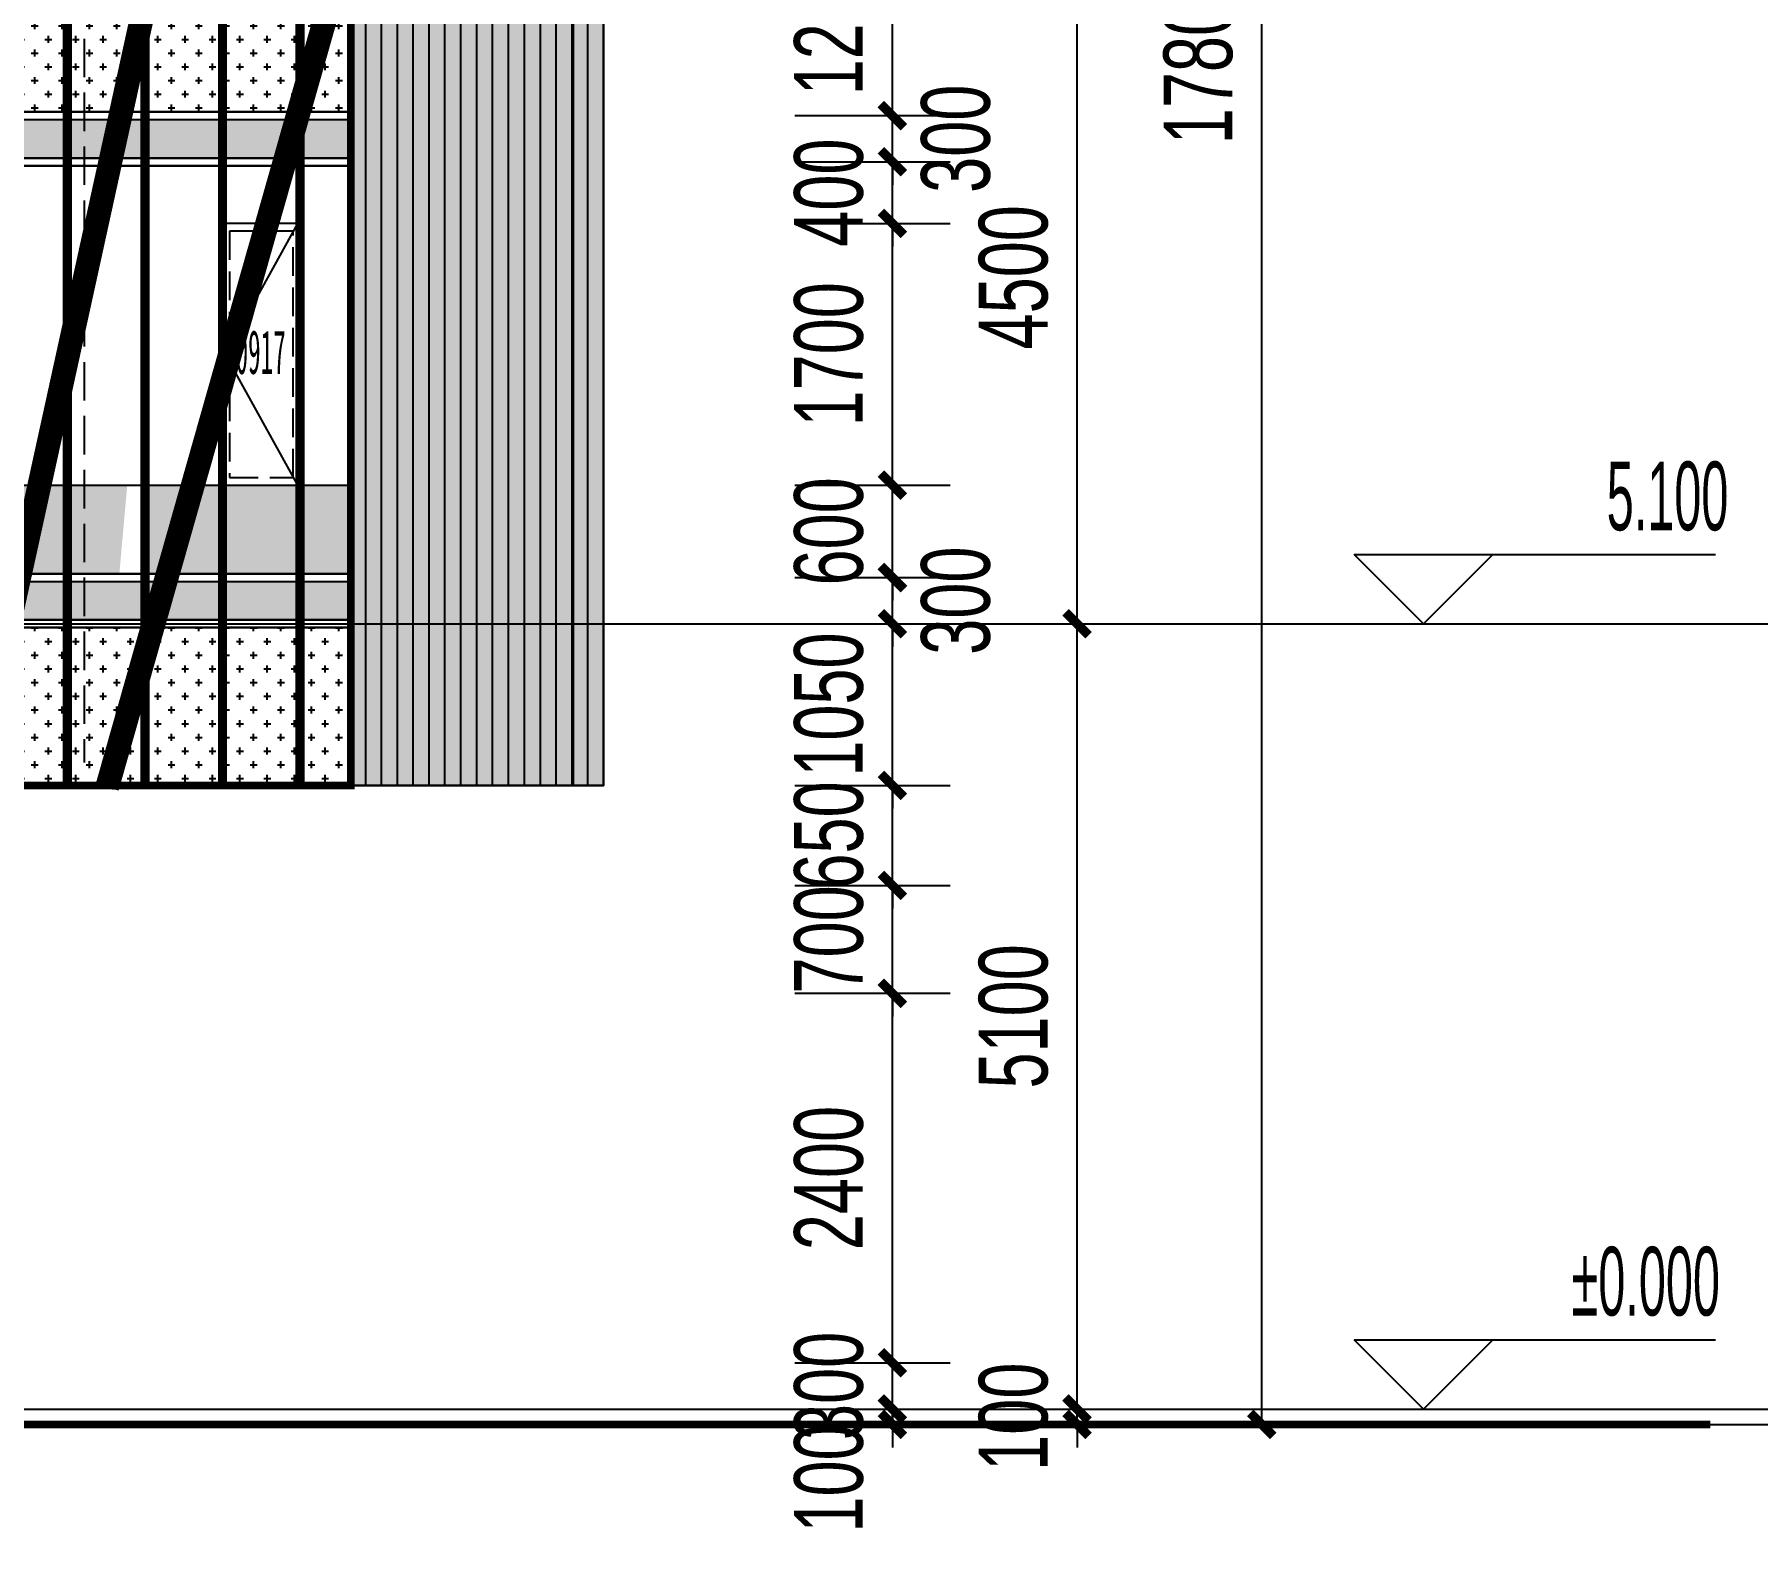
# Model space of a CAD drawing. Extents: x -483182 to 812890, y -390528 to -214858.
# Drawn here: x 99736 to 110931, y -322587 to -312702 of the extents above; entities that cross this region are included whole.
import ezdxf

# ---------------------------------------------------------------- set-up
doc = ezdxf.new("R2010")
doc.units = 0
doc.header["$LTSCALE"] = 1000
doc.header["$MEASUREMENT"] = 0
doc.linetypes.add('DASH', pattern=[0.35, 0.25, -0.1])
for name, color, linetype in [('01-标注_尺寸', 124, 'Continuous'), ('01-标注_标高', 200, 'Continuous'), ('01-标注_轴线坐标', 132, 'Continuous'), ('02-TEXT_标注', 130, 'Continuous'), ('05-填充_156', 156, 'Continuous'), ('05-填充_168', 168, 'Continuous'), ('05-填充_18', 18, 'Continuous'), ('05-填充_天正', 14, 'Continuous'), ('A-C_幕墙龙骨', 133, 'Continuous'), ('A-C_窗', 140, 'Continuous'), ('A-SUR_看线', 231, 'Continuous'), ('D-铝板', 181, 'Continuous'), ('E-立面轮廓', 241, 'Continuous')]:
    doc.layers.add(name, color=color, linetype=linetype)
doc.layers.add('04-不打印_辅助线', color=165, linetype='Continuous', plot=False)
doc.styles.add('_TCH_DIM', font='ros.shx', dxfattribs={"width": 0.75, "bigfont": 'jd.shx'})
doc.styles.add('_TCH_DIM_T3', font='ros.shx', dxfattribs={"width": 0.705882, "bigfont": 'jd.shx'})
doc.styles.get("Standard").update_dxf_attribs({"font": 'STXIHEI_0.TTF', "width": 0.75})
doc.dimstyles.new('_TCH_ARCH&&150', dxfattribs={"dimtxt": 446.25, "dimasz": 150, "dimexe": 375, "dimexo": 450, "dimgap": 189.375, "dimtad": 1, "dimdec": 0, "dimzin": 0, "dimdsep": 46, "dimtxsty": '_TCH_DIM_T3', "dimblk": 'ARCHTICK', "dimcen": 0.09, "dimclrt": 7, "dimazin": 2, "dimtfac": 1, "dimtdec": 0, "dimtix": 1, "dimtmove": 2, "dimatfit": 3, "dimfxl": 0, "dimtolj": 1, "dimtzin": 0, "dimarcsym": 0})
pattern_1 = [(0, (-32529, 317429.43), (158.75, 158.75), [79.375, -238.125]), (90, (-32489.32, 317389.74), (-158.75, 158.75), [79.375, -238.125])]
pattern_2 = [(0, (-32249, 317429.43), (158.75, 158.75), [79.375, -238.125]), (90, (-32209.32, 317389.74), (-158.75, 158.75), [79.375, -238.125])]

# ---------------------------------------------------------------- blocks, each defined once
blk = doc.blocks.new('gsruytu')
at = {"layer": '05-填充_18'}
h = blk.add_hatch(color=256, dxfattribs=at)
h.dxf.hatch_style = 1
h.paths.add_polyline_path([(-1445, -12650), (196, -12650), (196, -49), (-104, -49), (-1445, -682)])
blk.add_lwpolyline([(-1445, -12650), (196, -12650), (196, -49), (-104, -49), (-1445, -682)], close=True, dxfattribs=at)
at = {"layer": 'D-铝板'}
for points in [[(-207, -98), (93, -98), (93, -12650)], [(-104, -49), (196, -49), (196, -12650), (0, -12650)], [(-413, -195), (-113, -195), (-113, -12650)], [(-310, -147), (-10, -147), (-10, -12650)], [(-620, -292), (-320, -292), (-320, -12650)], [(-516, -244), (-216, -244), (-216, -12650)], [(-930, -439), (-630, -439), (-630, -12650)], [(-827, -390), (-527, -390), (-527, -12650)], [(-724, -342), (-424, -342), (-424, -12650)], [(-1136, -536), (-836, -536), (-836, -12650)], [(-1033, -487), (-733, -487), (-733, -12650)], [(-1342, -633), (-1042, -633), (-1042, -12650)], [(-1239, -585), (-939, -585), (-939, -12650)], [(-1445, -682), (-1145, -682), (-1145, -12650)], [(-1445, -730), (-1248, -730), (-1248, -12650)], [(-1445, -779), (-1351, -779), (-1351, -12650)]]:
    blk.add_lwpolyline(points, dxfattribs=at)
blk = doc.blocks.new('*U397')
at = {"layer": '05-填充_156'}
h = blk.add_hatch(dxfattribs=at)
h.set_pattern_fill('CROSS', color=136, scale=100)
h.set_pattern_definition(pattern_1)
h.paths.add_polyline_path([(0, 5375), (560, 5375), (560, 4225), (0, 4225)])
h = blk.add_hatch(dxfattribs=at)
h.set_pattern_fill('CROSS', color=136, scale=100)
h.set_pattern_definition(pattern_1)
h.paths.add_polyline_path([(0, 875), (560, 875), (560, -150), (0, -150)])
at = {"layer": '05-填充_168'}
h = blk.add_hatch(color=256, dxfattribs=at)
h.dxf.hatch_style = 1
h.paths.add_polyline_path([(0, 5675), (560, 5675), (560, 5425), (0, 5425)])
h = blk.add_hatch(color=256, dxfattribs=at)
h.dxf.hatch_style = 1
h.paths.add_polyline_path([(0, 4175), (560, 4175), (560, 3925), (0, 3925)])
h = blk.add_hatch(color=256, dxfattribs=at)
h.dxf.hatch_style = 1
h.paths.add_polyline_path([(0, 1175), (560, 1175), (560, 925), (0, 925)])
for points in [[(0, 6300), (560, 6300)], [(0, 5725), (560, 5725)], [(0, 5675), (560, 5675)], [(0, 5675), (560, 5675)], [(0, 5425), (560, 5425)], [(0, 5375), (560, 5375)], [(0, 4225), (560, 4225)], [(0, 4175), (560, 4175)], [(0, 3925), (560, 3925)], [(0, 3875), (560, 3875)], [(0, 1800), (560, 1800)], [(0, 1225), (560, 1225)], [(0, 1175), (560, 1175)], [(0, 925), (560, 925)], [(0, 875), (560, 875)]]:
    blk.add_lwpolyline(points)
for points in [[(0, 5675), (560, 5675), (560, 5725), (0, 5725)], [(0, 5675), (560, 5675), (560, 5425), (0, 5425)], [(560, 5375), (0, 5375), (0, 5425), (560, 5425)], [(0, 5375), (560, 5375), (560, 4225), (0, 4225)], [(0, 4175), (560, 4175), (560, 4225), (0, 4225)], [(0, 4175), (560, 4175), (560, 3925), (0, 3925)], [(560, 3875), (0, 3875), (0, 3925), (560, 3925)], [(0, 1175), (560, 1175), (560, 1225), (0, 1225)], [(0, 1175), (560, 1175), (560, 925), (0, 925)], [(560, 875), (0, 875), (0, 925), (560, 925)], [(0, 875), (560, 875), (560, -150), (0, -150)]]:
    blk.add_lwpolyline(points, close=True)
blk = doc.blocks.new('*U396')
at = {"layer": '05-填充_156'}
h = blk.add_hatch(dxfattribs=at)
h.set_pattern_fill('CROSS', color=136, scale=100)
h.set_pattern_definition(pattern_2)
h.paths.add_polyline_path([(0, 5375), (840, 5375), (840, 4225), (0, 4225)])
h = blk.add_hatch(dxfattribs=at)
h.set_pattern_fill('CROSS', color=136, scale=100)
h.set_pattern_definition(pattern_2)
h.paths.add_polyline_path([(0, 875), (840, 875), (840, -150), (0, -150)])
at = {"layer": '05-填充_168'}
h = blk.add_hatch(color=256, dxfattribs=at)
h.dxf.hatch_style = 1
h.paths.add_polyline_path([(0, 5675), (840, 5675), (840, 5425), (0, 5425)])
h = blk.add_hatch(color=256, dxfattribs=at)
h.dxf.hatch_style = 1
h.paths.add_polyline_path([(0, 4175), (840, 4175), (840, 3925), (0, 3925)])
h = blk.add_hatch(color=256, dxfattribs=at)
h.dxf.hatch_style = 1
h.paths.add_polyline_path([(0, 1175), (840, 1175), (840, 925), (0, 925)])
for points in [[(0, 6300), (840, 6300)], [(0, 5725), (840, 5725)], [(0, 5675), (840, 5675)], [(0, 5675), (840, 5675)], [(0, 5425), (840, 5425)], [(0, 5375), (840, 5375)], [(0, 4225), (840, 4225)], [(0, 4175), (840, 4175)], [(0, 3925), (840, 3925)], [(0, 3875), (840, 3875)], [(0, 1800), (840, 1800)], [(0, 1225), (840, 1225)], [(0, 1175), (840, 1175)], [(0, 925), (840, 925)], [(0, 875), (840, 875)]]:
    blk.add_lwpolyline(points)
for points in [[(0, 5675), (840, 5675), (840, 5725), (0, 5725)], [(0, 5675), (840, 5675), (840, 5425), (0, 5425)], [(840, 5375), (0, 5375), (0, 5425), (840, 5425)], [(0, 5375), (840, 5375), (840, 4225), (0, 4225)], [(0, 4175), (840, 4175), (840, 4225), (0, 4225)], [(0, 4175), (840, 4175), (840, 3925), (0, 3925)], [(840, 3875), (0, 3875), (0, 3925), (840, 3925)], [(0, 1175), (840, 1175), (840, 1225), (0, 1225)], [(0, 1175), (840, 1175), (840, 925), (0, 925)], [(840, 875), (0, 875), (0, 925), (840, 925)], [(0, 875), (840, 875), (840, -150), (0, -150)]]:
    blk.add_lwpolyline(points, close=True)
blk = doc.blocks.new('*U112')
at = {"layer": 'A-C_窗'}
blk.add_blockref('*U396', (-420, -3150), dxfattribs=at)
blk = doc.blocks.new('*U113')
at = {"layer": 'A-C_窗', "color": 0, "linetype": 'ByBlock', "lineweight": -2, "transparency": 16777216}
for p in [(0, 0), (900, 0), (1800, 0), (2700, 0), (3600, 0), (4500, 0), (5400, 0), (6300, 0), (7200, 0), (8100, 0), (9000, 0), (9900, 0), (10800, 0), (11700, 0), (12600, 0), (13500, 0), (14400, 0), (15300, 0), (16200, 0)]:
    blk.add_blockref('*U112', p, dxfattribs=at)
blk = doc.blocks.new('*U417')
blk.add_lwpolyline([(78, 0), (-78, 0), (-78, 12704), (78, 12704)], close=True)
at = {"layer": '05-填充_18', "const_width": 155}
blk.add_lwpolyline([(0, 0), (0, 12704)], dxfattribs=at)
blk = doc.blocks.new('*U418')
blk.add_lwpolyline([(78, 0), (-78, 0), (-78, 13049), (78, 13049)], close=True)
at = {"layer": '05-填充_18', "const_width": 155}
blk.add_lwpolyline([(0, 0), (0, 13049)], dxfattribs=at)
blk = doc.blocks.new('*U419')
blk.add_lwpolyline([(78, 0), (-78, 0), (-78, 12909), (78, 12909)], close=True)
at = {"layer": '05-填充_18', "const_width": 155}
blk.add_lwpolyline([(0, 0), (0, 12909)], dxfattribs=at)
blk = doc.blocks.new('*U420')
blk.add_lwpolyline([(78, 0), (-78, 0), (-78, 12973), (78, 12973)], close=True)
at = {"layer": '05-填充_18', "const_width": 155}
blk.add_lwpolyline([(0, 0), (0, 12973)], dxfattribs=at)
blk = doc.blocks.new('*U422')
blk.add_lwpolyline([(78, 0), (-78, 0), (-78, 13826), (78, 13826)], close=True)
at = {"layer": '05-填充_18', "const_width": 155}
blk.add_lwpolyline([(0, 0), (0, 13826)], dxfattribs=at)
blk = doc.blocks.new('*U423')
blk.add_lwpolyline([(78, 0), (-78, 0), (-78, 13369), (78, 13369)], close=True)
at = {"layer": '05-填充_18', "const_width": 155}
blk.add_lwpolyline([(0, 0), (0, 13369)], dxfattribs=at)
blk = doc.blocks.new('*U424')
blk.add_lwpolyline([(78, 0), (-78, 0), (-78, 13612), (78, 13612)], close=True)
at = {"layer": '05-填充_18', "const_width": 155}
blk.add_lwpolyline([(0, 0), (0, 13612)], dxfattribs=at)
blk = doc.blocks.new('*U425')
blk.add_lwpolyline([(78, 0), (-78, 0), (-78, 13809), (78, 13809)], close=True)
at = {"layer": '05-填充_18', "const_width": 155}
blk.add_lwpolyline([(0, 0), (0, 13809)], dxfattribs=at)
blk = doc.blocks.new('*U421')
blk.add_lwpolyline([(78, 0), (-78, 0), (-78, 13420), (78, 13420)], close=True)
at = {"layer": '05-填充_18', "const_width": 155}
blk.add_lwpolyline([(0, 0), (0, 13420)], dxfattribs=at)
blk = doc.blocks.new('uytdiyuf')
at = {"layer": 'D-铝板'}
for name, p, rotation in [('*U425', (-2829, -162), 350.9696252238147), ('*U424', (-4383, -161), 353), ('*U423', (-4915, -153), 7.999999999999996), ('*U422', (-5162, -175), 19.00000000000013), ('*U421', (-8661, -170), 14.99884854727741), ('*U419', (-15178, -158), 353.9999999999998), ('*U420', (-11477, -178), 6.00000000000019), ('*U418', (-17005, -165), 349), ('*U417', (-18219, -158), 353.9999999999999)]:
    blk.add_blockref(name, p, dxfattribs=dict(at, rotation=rotation))
blk = doc.blocks.new('*U722')
blk.add_lwpolyline([(0, 0), (840, 0), (840, 1700), (0, 1700)], close=True)
blk.add_lwpolyline([(840, 1700), (0, 850), (840, 0)])
at = {"linetype": 'DASH'}
blk.add_lwpolyline([(50, 50), (790, 50), (790, 1650), (50, 1650)], close=True, dxfattribs=at)
at = {"layer": '04-不打印_辅助线', "width": 0.75}
blk.add_text('0917', height=285.4, dxfattribs=at).set_placement((121, 723))
blk = doc.blocks.new('jhtdjkuyk')
at = {"layer": '05-填充_18', "const_width": 60}
for points in [[(-1490, -150), (-1490, 13410)], [(-590, -150), (-590, 13464)], [(-3290, -150), (-3290, 13302)], [(-2390, -150), (-2390, 13356)]]:
    blk.add_lwpolyline(points, dxfattribs=at)
at = {"layer": 'A-C_幕墙龙骨'}
for points in [[(-620, -150), (-620, 13463)], [(-560, -150), (-560, 13466)], [(-2420, -150), (-2420, 13354)], [(-2360, -150), (-2360, 13358)], [(-1520, -150), (-1520, 13409)], [(-1460, -150), (-1460, 13412)], [(-3320, -150), (-3320, 13300)], [(-3260, -150), (-3260, 13304)]]:
    blk.add_lwpolyline(points, dxfattribs=at)
at = {"layer": 'A-C_窗'}
blk.add_lwpolyline([(-18280, 12400), (0, 13500), (0, -150), (-18280, -150)], close=True, dxfattribs=at)
for name, p in [('*U113', (-17240, 3150)), ('*U397', (-560, 0)), ('*U722', (-1460, 1800))]:
    blk.add_blockref(name, p, dxfattribs=at)
at = {"layer": 'D-铝板'}
blk.add_blockref('uytdiyuf', (0, 0), dxfattribs=at)
blk = doc.blocks.new('_ArchTick')
at = {"color": 0, "linetype": 'ByBlock', "const_width": 0.4}
blk.add_lwpolyline([(-0.5, -0.5), (0.5, 0.5)], dxfattribs=at)
blk = doc.blocks.new('*D820')
at = {"layer": '01-标注_轴线坐标', "color": 0, "lineweight": -2, "transparency": 16777216}
for p, q in [((106510, -321629), (106510, -321479)), ((104562, -321629), (106885, -321629)), ((106510, -321729), (106510, -321629)), ((104562, -321729), (106885, -321729)), ((106510, -321729), (106510, -321879))]:
    blk.add_line(p, q, dxfattribs=at)
at = {"layer": 'Defpoints', "color": 0, "transparency": 16777216}
for p in [(104112, -321629), (106510, -321629), (104112, -321729)]:
    blk.add_point(p, dxfattribs=at)
at = {"layer": '01-标注_轴线坐标', "color": 0, "lineweight": -2, "transparency": 16777216, "xscale": 150, "yscale": 150, "zscale": 150}
for p, rotation in [((106510, -321629), 270), ((106510, -321729), 90)]:
    blk.add_blockref('_ArchTick', p, dxfattribs=dict(at, rotation=rotation))
at = {"layer": '01-标注_轴线坐标', "color": 7, "transparency": 16777216, "insert": (106098, -321679), "char_height": 446.2, "attachment_point": 5, "rotation": 90, "style": '_TCH_DIM_T3'}
blk.add_mtext('\\A1;100', dxfattribs=at)
blk = doc.blocks.new('*D821')
at = {"layer": '01-标注_轴线坐标', "color": 0, "lineweight": -2, "transparency": 16777216}
for p, q in [((104562, -316529), (106885, -316529)), ((106510, -321629), (106510, -316529)), ((104562, -321629), (106885, -321629))]:
    blk.add_line(p, q, dxfattribs=at)
at = {"layer": 'Defpoints', "color": 0, "transparency": 16777216}
for p in [(104112, -316529), (106510, -316529), (104112, -321629)]:
    blk.add_point(p, dxfattribs=at)
at = {"layer": '01-标注_轴线坐标', "color": 0, "lineweight": -2, "transparency": 16777216, "xscale": 150, "yscale": 150, "zscale": 150}
for p, rotation in [((106510, -316529), 90), ((106510, -321629), 270)]:
    blk.add_blockref('_ArchTick', p, dxfattribs=dict(at, rotation=rotation))
at = {"layer": '01-标注_轴线坐标', "color": 7, "transparency": 16777216, "insert": (106098, -319079), "char_height": 446.2, "attachment_point": 5, "rotation": 90, "style": '_TCH_DIM_T3'}
blk.add_mtext('\\A1;5100', dxfattribs=at)
blk = doc.blocks.new('*D822')
at = {"layer": '01-标注_轴线坐标', "color": 0, "lineweight": -2, "transparency": 16777216}
for p, q in [((104562, -312029), (106885, -312029)), ((106510, -316529), (106510, -312029)), ((104562, -316529), (106885, -316529))]:
    blk.add_line(p, q, dxfattribs=at)
at = {"layer": 'Defpoints', "color": 0, "transparency": 16777216}
for p in [(104112, -312029), (106510, -312029), (104112, -316529)]:
    blk.add_point(p, dxfattribs=at)
at = {"layer": '01-标注_轴线坐标', "color": 0, "lineweight": -2, "transparency": 16777216, "xscale": 150, "yscale": 150, "zscale": 150}
for p, rotation in [((106510, -312029), 90), ((106510, -316529), 270)]:
    blk.add_blockref('_ArchTick', p, dxfattribs=dict(at, rotation=rotation))
at = {"layer": '01-标注_轴线坐标', "color": 7, "transparency": 16777216, "insert": (106098, -314279), "char_height": 446.2, "attachment_point": 5, "rotation": 90, "style": '_TCH_DIM_T3'}
blk.add_mtext('\\A1;4500', dxfattribs=at)
blk = doc.blocks.new('*D825')
at = {"layer": '01-标注_轴线坐标', "color": 0, "lineweight": -2, "transparency": 16777216}
for p, q in [((105760, -303929), (108085, -303929)), ((107710, -321729), (107710, -303929)), ((105760, -321729), (108085, -321729))]:
    blk.add_line(p, q, dxfattribs=at)
at = {"layer": 'Defpoints', "color": 0, "transparency": 16777216}
for p in [(105310, -303929), (107710, -303929), (105310, -321729)]:
    blk.add_point(p, dxfattribs=at)
at = {"layer": '01-标注_轴线坐标', "color": 0, "lineweight": -2, "transparency": 16777216, "xscale": 150, "yscale": 150, "zscale": 150}
for p, rotation in [((107710, -303929), 90), ((107710, -321729), 270)]:
    blk.add_blockref('_ArchTick', p, dxfattribs=dict(at, rotation=rotation))
at = {"layer": '01-标注_轴线坐标', "color": 7, "transparency": 16777216, "insert": (107298, -312829), "char_height": 446.2, "attachment_point": 5, "rotation": 90, "style": '_TCH_DIM_T3'}
blk.add_mtext('\\A1;17800', dxfattribs=at)
blk = doc.blocks.new('*D826')
at = {"layer": '01-标注_尺寸', "color": 0, "lineweight": -2, "transparency": 16777216}
for p, q in [((105310, -321629), (105310, -321479)), ((104676, -321629), (105685, -321629)), ((105310, -321729), (105310, -321629)), ((104676, -321729), (105685, -321729)), ((105310, -321729), (105310, -321879))]:
    blk.add_line(p, q, dxfattribs=at)
at = {"layer": 'Defpoints', "color": 0, "transparency": 16777216}
for p in [(104226, -321629), (105310, -321629), (104226, -321729)]:
    blk.add_point(p, dxfattribs=at)
at = {"layer": '01-标注_尺寸', "color": 0, "lineweight": -2, "transparency": 16777216, "xscale": 150, "yscale": 150, "zscale": 150}
for p, rotation in [((105310, -321629), 270), ((105310, -321729), 90)]:
    blk.add_blockref('_ArchTick', p, dxfattribs=dict(at, rotation=rotation))
at = {"layer": '01-标注_尺寸', "color": 7, "transparency": 16777216, "insert": (104898, -322080), "char_height": 446.2, "attachment_point": 5, "rotation": 90, "style": '_TCH_DIM_T3'}
blk.add_mtext('\\A1;100', dxfattribs=at)
blk = doc.blocks.new('*D827')
at = {"layer": '01-标注_尺寸', "color": 0, "lineweight": -2, "transparency": 16777216}
for p, q in [((105310, -321329), (105310, -321179)), ((104676, -321329), (105685, -321329)), ((105310, -321629), (105310, -321329)), ((104676, -321629), (105685, -321629)), ((105310, -321629), (105310, -321779))]:
    blk.add_line(p, q, dxfattribs=at)
at = {"layer": 'Defpoints', "color": 0, "transparency": 16777216}
for p in [(104226, -321329), (105310, -321329), (104226, -321629)]:
    blk.add_point(p, dxfattribs=at)
at = {"layer": '01-标注_尺寸', "color": 0, "lineweight": -2, "transparency": 16777216, "xscale": 150, "yscale": 150, "zscale": 150}
for p, rotation in [((105310, -321329), 270), ((105310, -321629), 90)]:
    blk.add_blockref('_ArchTick', p, dxfattribs=dict(at, rotation=rotation))
at = {"layer": '01-标注_尺寸', "color": 7, "transparency": 16777216, "insert": (104898, -321479), "char_height": 446.2, "attachment_point": 5, "rotation": 90, "style": '_TCH_DIM_T3'}
blk.add_mtext('\\A1;300', dxfattribs=at)
blk = doc.blocks.new('*D828')
at = {"layer": '01-标注_尺寸', "color": 0, "lineweight": -2, "transparency": 16777216}
for p, q in [((104676, -318929), (105685, -318929)), ((105310, -321329), (105310, -318929)), ((104676, -321329), (105685, -321329))]:
    blk.add_line(p, q, dxfattribs=at)
at = {"layer": 'Defpoints', "color": 0, "transparency": 16777216}
for p in [(104226, -318929), (105310, -318929), (104226, -321329)]:
    blk.add_point(p, dxfattribs=at)
at = {"layer": '01-标注_尺寸', "color": 0, "lineweight": -2, "transparency": 16777216, "xscale": 150, "yscale": 150, "zscale": 150}
for p, rotation in [((105310, -318929), 90), ((105310, -321329), 270)]:
    blk.add_blockref('_ArchTick', p, dxfattribs=dict(at, rotation=rotation))
at = {"layer": '01-标注_尺寸', "color": 7, "transparency": 16777216, "insert": (104898, -320129), "char_height": 446.2, "attachment_point": 5, "rotation": 90, "style": '_TCH_DIM_T3'}
blk.add_mtext('\\A1;2400', dxfattribs=at)
blk = doc.blocks.new('*D829')
at = {"layer": '01-标注_尺寸', "color": 0, "lineweight": -2, "transparency": 16777216}
for p, q in [((105310, -318229), (105310, -318079)), ((104676, -318229), (105685, -318229)), ((105310, -318929), (105310, -318229)), ((104676, -318929), (105685, -318929)), ((105310, -318929), (105310, -319079))]:
    blk.add_line(p, q, dxfattribs=at)
at = {"layer": 'Defpoints', "color": 0, "transparency": 16777216}
for p in [(104226, -318229), (105310, -318229), (104226, -318929)]:
    blk.add_point(p, dxfattribs=at)
at = {"layer": '01-标注_尺寸', "color": 0, "lineweight": -2, "transparency": 16777216, "xscale": 150, "yscale": 150, "zscale": 150}
for p, rotation in [((105310, -318229), 270), ((105310, -318929), 90)]:
    blk.add_blockref('_ArchTick', p, dxfattribs=dict(at, rotation=rotation))
at = {"layer": '01-标注_尺寸', "color": 7, "transparency": 16777216, "insert": (104898, -318579), "char_height": 446.2, "attachment_point": 5, "rotation": 90, "style": '_TCH_DIM_T3'}
blk.add_mtext('\\A1;700', dxfattribs=at)
blk = doc.blocks.new('*D830')
at = {"layer": '01-标注_尺寸', "color": 0, "lineweight": -2, "transparency": 16777216}
for p, q in [((105310, -317579), (105310, -317429)), ((104676, -317579), (105685, -317579)), ((105310, -318229), (105310, -317579)), ((104676, -318229), (105685, -318229)), ((105310, -318229), (105310, -318379))]:
    blk.add_line(p, q, dxfattribs=at)
at = {"layer": 'Defpoints', "color": 0, "transparency": 16777216}
for p in [(104226, -317579), (105310, -317579), (104226, -318229)]:
    blk.add_point(p, dxfattribs=at)
at = {"layer": '01-标注_尺寸', "color": 0, "lineweight": -2, "transparency": 16777216, "xscale": 150, "yscale": 150, "zscale": 150}
for p, rotation in [((105310, -317579), 270), ((105310, -318229), 90)]:
    blk.add_blockref('_ArchTick', p, dxfattribs=dict(at, rotation=rotation))
at = {"layer": '01-标注_尺寸', "color": 7, "transparency": 16777216, "insert": (104898, -317904), "char_height": 446.2, "attachment_point": 5, "rotation": 90, "style": '_TCH_DIM_T3'}
blk.add_mtext('\\A1;650', dxfattribs=at)
blk = doc.blocks.new('*D831')
at = {"layer": '01-标注_尺寸', "color": 0, "lineweight": -2, "transparency": 16777216}
for p, q in [((105310, -316529), (105310, -316379)), ((104676, -316529), (105685, -316529)), ((105310, -317579), (105310, -316529)), ((104676, -317579), (105685, -317579)), ((105310, -317579), (105310, -317729))]:
    blk.add_line(p, q, dxfattribs=at)
at = {"layer": 'Defpoints', "color": 0, "transparency": 16777216}
for p in [(104226, -316529), (105310, -316529), (104226, -317579)]:
    blk.add_point(p, dxfattribs=at)
at = {"layer": '01-标注_尺寸', "color": 0, "lineweight": -2, "transparency": 16777216, "xscale": 150, "yscale": 150, "zscale": 150}
for p, rotation in [((105310, -316529), 270), ((105310, -317579), 90)]:
    blk.add_blockref('_ArchTick', p, dxfattribs=dict(at, rotation=rotation))
at = {"layer": '01-标注_尺寸', "color": 7, "transparency": 16777216, "insert": (104898, -317054), "char_height": 446.2, "attachment_point": 5, "rotation": 90, "style": '_TCH_DIM_T3'}
blk.add_mtext('\\A1;1050', dxfattribs=at)
blk = doc.blocks.new('*D832')
at = {"layer": '01-标注_尺寸', "color": 0, "lineweight": -2, "transparency": 16777216}
for p, q in [((105310, -316229), (105310, -316079)), ((104676, -316229), (105685, -316229)), ((105310, -316529), (105310, -316229)), ((104676, -316529), (105685, -316529)), ((105310, -316529), (105310, -316679))]:
    blk.add_line(p, q, dxfattribs=at)
at = {"layer": 'Defpoints', "color": 0, "transparency": 16777216}
for p in [(104226, -316229), (105310, -316229), (104226, -316529)]:
    blk.add_point(p, dxfattribs=at)
at = {"layer": '01-标注_尺寸', "color": 0, "lineweight": -2, "transparency": 16777216, "xscale": 150, "yscale": 150, "zscale": 150}
for p, rotation in [((105310, -316229), 270), ((105310, -316529), 90)]:
    blk.add_blockref('_ArchTick', p, dxfattribs=dict(at, rotation=rotation))
at = {"layer": '01-标注_尺寸', "color": 7, "transparency": 16777216, "insert": (105723, -316379), "char_height": 446.2, "attachment_point": 5, "rotation": 90, "style": '_TCH_DIM_T3'}
blk.add_mtext('\\A1;300', dxfattribs=at)
blk = doc.blocks.new('*D833')
at = {"layer": '01-标注_尺寸', "color": 0, "lineweight": -2, "transparency": 16777216}
for p, q in [((105310, -315629), (105310, -315479)), ((104676, -315629), (105685, -315629)), ((105310, -316229), (105310, -315629)), ((104676, -316229), (105685, -316229)), ((105310, -316229), (105310, -316379))]:
    blk.add_line(p, q, dxfattribs=at)
at = {"layer": 'Defpoints', "color": 0, "transparency": 16777216}
for p in [(104226, -315629), (105310, -315629), (104226, -316229)]:
    blk.add_point(p, dxfattribs=at)
at = {"layer": '01-标注_尺寸', "color": 0, "lineweight": -2, "transparency": 16777216, "xscale": 150, "yscale": 150, "zscale": 150}
for p, rotation in [((105310, -315629), 270), ((105310, -316229), 90)]:
    blk.add_blockref('_ArchTick', p, dxfattribs=dict(at, rotation=rotation))
at = {"layer": '01-标注_尺寸', "color": 7, "transparency": 16777216, "insert": (104898, -315929), "char_height": 446.2, "attachment_point": 5, "rotation": 90, "style": '_TCH_DIM_T3'}
blk.add_mtext('\\A1;600', dxfattribs=at)
blk = doc.blocks.new('*D834')
at = {"layer": '01-标注_尺寸', "color": 0, "lineweight": -2, "transparency": 16777216}
for p, q in [((104676, -313929), (105685, -313929)), ((105310, -315629), (105310, -313929)), ((104676, -315629), (105685, -315629))]:
    blk.add_line(p, q, dxfattribs=at)
at = {"layer": 'Defpoints', "color": 0, "transparency": 16777216}
for p in [(104226, -313929), (105310, -313929), (104226, -315629)]:
    blk.add_point(p, dxfattribs=at)
at = {"layer": '01-标注_尺寸', "color": 0, "lineweight": -2, "transparency": 16777216, "xscale": 150, "yscale": 150, "zscale": 150}
for p, rotation in [((105310, -313929), 90), ((105310, -315629), 270)]:
    blk.add_blockref('_ArchTick', p, dxfattribs=dict(at, rotation=rotation))
at = {"layer": '01-标注_尺寸', "color": 7, "transparency": 16777216, "insert": (104898, -314779), "char_height": 446.2, "attachment_point": 5, "rotation": 90, "style": '_TCH_DIM_T3'}
blk.add_mtext('\\A1;1700', dxfattribs=at)
blk = doc.blocks.new('*D835')
at = {"layer": '01-标注_尺寸', "color": 0, "lineweight": -2, "transparency": 16777216}
for p, q in [((105310, -313529), (105310, -313379)), ((104676, -313529), (105685, -313529)), ((105310, -313929), (105310, -313529)), ((104676, -313929), (105685, -313929)), ((105310, -313929), (105310, -314079))]:
    blk.add_line(p, q, dxfattribs=at)
at = {"layer": 'Defpoints', "color": 0, "transparency": 16777216}
for p in [(104226, -313529), (105310, -313529), (104226, -313929)]:
    blk.add_point(p, dxfattribs=at)
at = {"layer": '01-标注_尺寸', "color": 0, "lineweight": -2, "transparency": 16777216, "xscale": 150, "yscale": 150, "zscale": 150}
for p, rotation in [((105310, -313529), 270), ((105310, -313929), 90)]:
    blk.add_blockref('_ArchTick', p, dxfattribs=dict(at, rotation=rotation))
at = {"layer": '01-标注_尺寸', "color": 7, "transparency": 16777216, "insert": (104898, -313729), "char_height": 446.2, "attachment_point": 5, "rotation": 90, "style": '_TCH_DIM_T3'}
blk.add_mtext('\\A1;400', dxfattribs=at)
blk = doc.blocks.new('*D836')
at = {"layer": '01-标注_尺寸', "color": 0, "lineweight": -2, "transparency": 16777216}
for p, q in [((105310, -313229), (105310, -313079)), ((104676, -313229), (105685, -313229)), ((105310, -313529), (105310, -313229)), ((104676, -313529), (105685, -313529)), ((105310, -313529), (105310, -313679))]:
    blk.add_line(p, q, dxfattribs=at)
at = {"layer": 'Defpoints', "color": 0, "transparency": 16777216}
for p in [(104226, -313229), (105310, -313229), (104226, -313529)]:
    blk.add_point(p, dxfattribs=at)
at = {"layer": '01-标注_尺寸', "color": 0, "lineweight": -2, "transparency": 16777216, "xscale": 150, "yscale": 150, "zscale": 150}
for p, rotation in [((105310, -313229), 270), ((105310, -313529), 90)]:
    blk.add_blockref('_ArchTick', p, dxfattribs=dict(at, rotation=rotation))
at = {"layer": '01-标注_尺寸', "color": 7, "transparency": 16777216, "insert": (105723, -313379), "char_height": 446.2, "attachment_point": 5, "rotation": 90, "style": '_TCH_DIM_T3'}
blk.add_mtext('\\A1;300', dxfattribs=at)
blk = doc.blocks.new('*D837')
at = {"layer": '01-标注_尺寸', "color": 0, "lineweight": -2, "transparency": 16777216}
for p, q in [((104676, -312029), (105685, -312029)), ((105310, -313229), (105310, -312029)), ((104676, -313229), (105685, -313229))]:
    blk.add_line(p, q, dxfattribs=at)
at = {"layer": 'Defpoints', "color": 0, "transparency": 16777216}
for p in [(104226, -312029), (105310, -312029), (104226, -313229)]:
    blk.add_point(p, dxfattribs=at)
at = {"layer": '01-标注_尺寸', "color": 0, "lineweight": -2, "transparency": 16777216, "xscale": 150, "yscale": 150, "zscale": 150}
for p, rotation in [((105310, -312029), 90), ((105310, -313229), 270)]:
    blk.add_blockref('_ArchTick', p, dxfattribs=dict(at, rotation=rotation))
at = {"layer": '01-标注_尺寸', "color": 7, "transparency": 16777216, "insert": (104898, -312629), "char_height": 446.2, "attachment_point": 5, "rotation": 90, "style": '_TCH_DIM_T3'}
blk.add_mtext('\\A1;1200', dxfattribs=at)

msp = doc.modelspace()

# ---------------------------------------------------------------- hatches: boundary and pattern name
at = {"layer": '05-填充_天正'}
h = msp.add_hatch(dxfattribs=at)
h.set_pattern_fill('AR-CONC', color=256, scale=200)
h.set_pattern_definition([(50, (0, 0), (364.36934, -31.87817), [38.1, -419.1]), (355, (0, 0), (-70.48565, 382.1133), [30.48, -335.28]), (100.451, (30.36, -2.66), (293.885, 350.23338), [32.38, -356.18]), (46.1842, (0, 101.6), (542.1581, -84.08466), [57.15, -628.65]), (96.6356, (45.2, 94.6), (474.8085, 494.8511), [48.57, -534.27]), (351.184, (0, 101.6), (474.8092, 494.8502), [45.72, -502.92]), (21, (50.8, 76.2), (303.22976, -204.53104), [38.1, -419.1]), (326, (50.8, 76.2), (123.60406, 368.37593), [30.48, -335.28]), (71.4514, (76.07, 59.16), (426.833, 163.8457), [32.38, -356.18]), (37.5, (0, 0), (6.177207, 169.11008), [0, -331.216, 0, -340.36, 0, -336.55]), (7.5, (0, 0), (133.639325, 200.36115), [0, -194.056, 0, -323.596, 0, -128.27]), (327.5, (-113.28, 0), (271.18119, -11.45749), [0, -127, 0, -396.24, 0, -525.78]), (317.5, (-164.08, 0), (296.25836, 50.85298), [0, -165.1, 0, -263.144, 0, -373.38])])
h.paths.add_polyline_path([(99429.2, -315629.4), (98958.9, -315629.4), (98958.9, -315992.2), (98975.6, -316204.4), (99389.8, -316204.4)])
h.paths.add_polyline_path([(99933.1, -315629.4), (99516.7, -315629.4), (99477.2, -316204.4), (99933.1, -316204.4)])
h.paths.add_polyline_path([(101792, -315629.4), (101478.5, -315629.4), (101478.5, -316204.4), (101792, -316204.4)])
h.paths.add_polyline_path([(100941, -315629.4), (100470.6, -315629.4), (100470.6, -316204.4), (100941, -316204.4)])
h.paths.add_polyline_path([(101444.9, -315629.4), (100974.5, -315629.4), (100974.5, -316204.4), (101444.9, -316204.4)])
h.paths.add_polyline_path([(98455, -316204.4), (98586, -316204.4), (98475.2, -315629.4), (98455, -315629.4)])
h.paths.add_polyline_path([(98421.4, -315629.4), (97951.1, -315629.4), (97951.1, -316204.4), (98421.4, -316204.4)])
h.paths.add_polyline_path([(97917.5, -315629.4), (97447.2, -315629.4), (97447.2, -316204.4), (97917.5, -316204.4)])
h.paths.add_polyline_path([(97413.6, -315629.4), (96943.3, -315629.4), (96943.3, -316204.4), (97413.6, -316204.4)])
h.paths.add_polyline_path([(96692.3, -315629.4), (96909.7, -315629.4), (96909.7, -316204.4), (96778.6, -316204.4)])
h.paths.add_polyline_path([(96602.5, -315629.4), (96439.4, -315629.4), (96439.4, -316204.4), (96688.7, -316204.4)])
h.paths.add_polyline_path([(96405.8, -315629.4), (95935.4, -315629.4), (95935.4, -316204.4), (96405.8, -316204.4)])
h.paths.add_polyline_path([(95901.9, -315629.4), (95431.5, -315629.4), (95431.5, -316204.4), (95901.9, -316204.4)])
h.paths.add_polyline_path([(95293.1, -315629.4), (95397.9, -315629.4), (95397.9, -316204.4), (95327, -316204.4)])
h.paths.add_polyline_path([(95239.7, -316204.4), (95205.9, -315629.4), (94927.6, -315629.4), (94927.6, -316204.4)])
h.paths.add_polyline_path([(94894, -315629.4), (94423.7, -315629.4), (94423.7, -316204.4), (94894, -316204.4)])
h.paths.add_polyline_path([(94390.1, -315629.4), (93919.8, -315629.4), (93919.8, -316204.4), (94390.1, -316204.4)])
h.paths.add_polyline_path([(93452.5, -315629.4), (93418.6, -316204.4), (93886.2, -316204.4), (93886.2, -315629.4)])
h.paths.add_polyline_path([(92912, -315629.4), (93365.2, -315629.4), (93331.4, -316204.4), (92912, -316204.4)])
h.paths.add_polyline_path([(92878.4, -315629.4), (92529.2, -315629.4), (92466.6, -316204.4), (92878.4, -316204.4)])
h.paths.add_polyline_path([(92374.5, -315629.4), (91904.2, -315629.4), (91904.2, -316204.4), (92374.5, -316204.4)])
h.paths.add_polyline_path([(91750.2, -315629.4), (91870.6, -315629.4), (91870.6, -316204.4), (91716.4, -316204.4)])
h.paths.add_polyline_path([(91557, -315629.4), (91663, -315629.4), (91629.1, -316204.4), (91557, -316204.4)])
h.paths.add_polyline_path([(100287.5, -316204.4), (100338.7, -315629.4), (99966.7, -315629.4), (99966.7, -316204.4)])
h.paths.add_polyline_path([(98677.1, -316204.4), (98888, -316204.4), (98842.7, -315629.4), (98566.3, -315629.4)])

# ---------------------------------------------------------------- linework, layer by layer
at = {"layer": '01-标注_标高'}
for p, q in [((108760.4, -316529.4), (108310.4, -316079.4)), ((108310.4, -316079.4), (110657.9, -316079.4)), ((108760.4, -316529.4), (109210.4, -316079.4)), ((107710.4, -316529.4), (109210.4, -316529.4)), ((108760.4, -321629.4), (108310.4, -321179.4)), ((108310.4, -321179.4), (110657.9, -321179.4)), ((108760.4, -321629.4), (109210.4, -321179.4)), ((107710.4, -321629.4), (109210.4, -321629.4))]:
    msp.add_line(p, q, dxfattribs=at)
at = {"layer": '04-不打印_辅助线'}
for points in [[(-29082.7, -316529.4), (480719.6, -316529.4)], [(-29082.7, -321629.4), (480719.6, -321629.4)], [(-29082.7, -321729.4), (480719.6, -321729.4)]]:
    msp.add_lwpolyline(points, dxfattribs=at)
at = {"layer": 'A-SUR_看线'}
msp.add_lwpolyline([(101792, -305611.2), (103237, -304929.4), (103237, -317579.4), (101792, -317579.4)], close=True, dxfattribs=at)
at = {"layer": 'E-立面轮廓', "const_width": 50}
msp.add_lwpolyline([(91557, -317579.4), (91557, -305029.4), (101792, -303929.4), (101792, -317579.4)], close=True, dxfattribs=at)
at = {"layer": 'E-立面轮廓', "linetype": 'DASH'}
msp.add_lwpolyline([(101792, -305611.2), (100058, -306429.4), (100058, -317429.4)], dxfattribs=at)
at = {"layer": 'E-立面轮廓', "const_width": 50}
msp.add_lwpolyline([(110624, -321729.4), (-31120.5, -321729.4)], dxfattribs=at)

# ---------------------------------------------------------------- block references
at = {"layer": 'A-C_窗', "xscale": 0.5599}
msp.add_blockref('jhtdjkuyk', (101792, -317429.4), dxfattribs=at)
at = {"layer": 'D-铝板'}
msp.add_blockref('gsruytu', (103237, -304929.4), dxfattribs=at)

# ---------------------------------------------------------------- texts
at = {"layer": '02-TEXT_标注', "style": '_TCH_DIM', "width": 0.529412}
for s, p in [('5.100', (109951.4, -315921.9)), ('%%P0.000', (109723.1, -321021.9))]:
    msp.add_text(s, height=446.25, dxfattribs=at).set_placement(p)

# ---------------------------------------------------------------- dimensions: what is measured, and where the dimension line sits
at = {"layer": '01-标注_尺寸'}
for p1, p2, picture, middle in [((104225.6, -313229.4), (104225.6, -312029.4), '*D837', (104897.9, -312629.4)), ((104225.6, -313929.4), (104225.6, -313529.4), '*D835', (104897.9, -313729.4)), ((104225.6, -315629.4), (104225.6, -313929.4), '*D834', (104897.9, -314779.4)), ((104225.6, -316229.4), (104225.6, -315629.4), '*D833', (104897.9, -315929.4)), ((104225.6, -317579.4), (104225.6, -316529.4), '*D831', (104897.9, -317054.4)), ((104225.6, -318229.4), (104225.6, -317579.4), '*D830', (104897.9, -317904.4)), ((104225.6, -318929.4), (104225.6, -318229.4), '*D829', (104897.9, -318579.4)), ((104225.6, -321329.4), (104225.6, -318929.4), '*D828', (104897.9, -320129.4)), ((104225.6, -321629.4), (104225.6, -321329.4), '*D827', (104897.9, -321479.4))]:
    dim = msp.add_aligned_dim(p1=p1, p2=p2, distance=-1084.8, dimstyle='_TCH_ARCH&&150', dxfattribs=at)
    dim.commit()
    dim.dimension.update_dxf_attribs({"geometry": picture, "text_midpoint": middle})
for base, p1, p2, picture, middle in [((105310.4, -313229.4), (104225.6, -313529.4), (104225.6, -313229.4), '*D836', (105722.9, -313379.4)), ((105310.4, -316229.4), (104225.6, -316529.4), (104225.6, -316229.4), '*D832', (105722.9, -316379.4)), ((105310.4, -321629.4), (104225.6, -321729.4), (104225.6, -321629.4), '*D826', (104897.9, -322080.2))]:
    dim = msp.add_linear_dim(base=base, p1=p1, p2=p2, angle=90, dimstyle='_TCH_ARCH&&150', dxfattribs=at)
    dim.commit()
    dim.dimension.update_dxf_attribs({"geometry": picture, "text_midpoint": middle, "dimtype": 161})
at = {"layer": '01-标注_轴线坐标'}
for p1, p2, distance, picture, middle in [((105310.4, -321729.4), (105310.4, -303929.4), -2400, '*D825', (107297.9, -312829.4)), ((104111.6, -316529.4), (104111.6, -312029.4), -2398.8, '*D822', (106097.9, -314279.4)), ((104111.6, -321629.4), (104111.6, -316529.4), -2398.8, '*D821', (106097.9, -319079.4)), ((104111.6, -321729.4), (104111.6, -321629.4), -2398.8, '*D820', (106097.9, -321679.4))]:
    dim = msp.add_aligned_dim(p1=p1, p2=p2, distance=distance, dimstyle='_TCH_ARCH&&150', dxfattribs=at)
    dim.commit()
    dim.dimension.update_dxf_attribs({"geometry": picture, "text_midpoint": middle})

doc.saveas('drawing.dxf')
